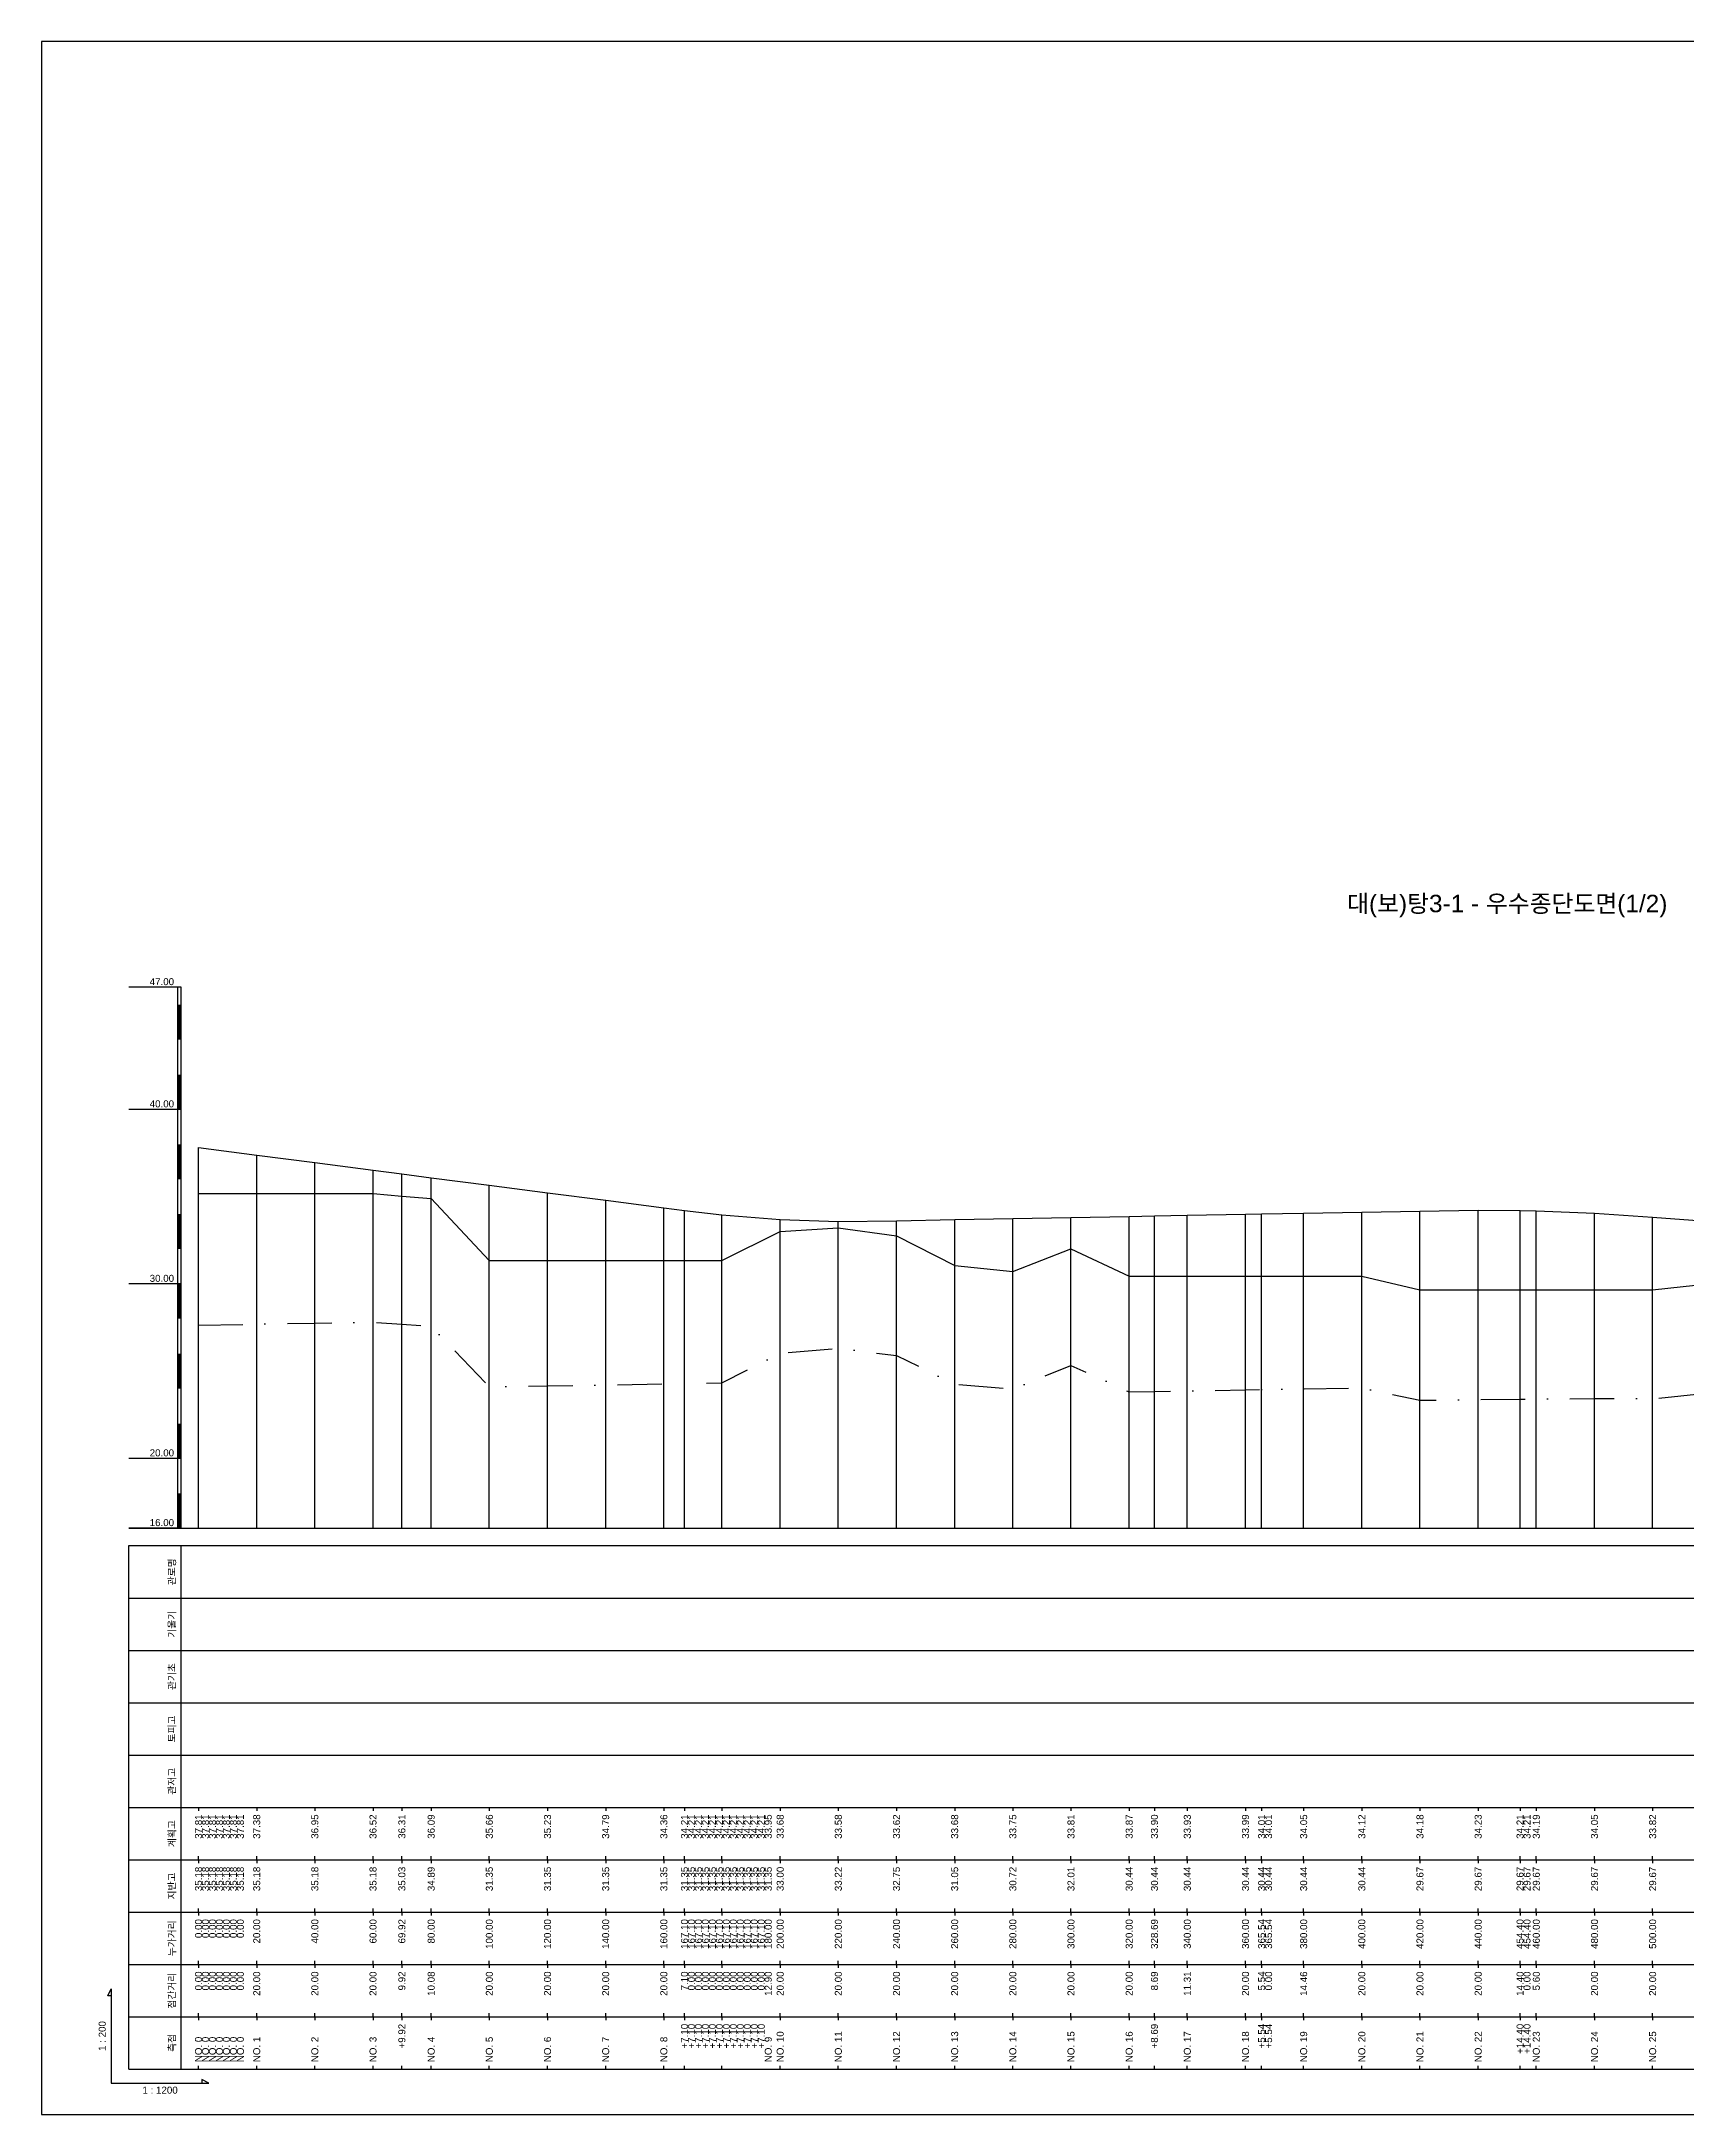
# Model space of a CAD drawing. Header units: millimetres. Extents: x -105495 to 3444, y -108190 to 2013.
# Drawn here: x 881 to 1352, y -28980 to -28386 of the extents above; entities that cross this region are included whole.
import ezdxf
from ezdxf.enums import TextEntityAlignment as Align

# ---------------------------------------------------------------- set-up
doc = ezdxf.new("R2010")
doc.units = ezdxf.units.MM
doc.linetypes.add('DASHDOT', pattern=[25.4, 12.7, -6.35, 0, -6.35])
for name, color, linetype in [('KZ_종단_계획선', 1, 'Continuous'), ('KZ_종단_노선명', 7, 'Continuous'), ('KZ_종단_도각', 7, 'Continuous'), ('KZ_종단_수직선', 7, 'Continuous'), ('KZ_종단_암선1', 56, 'DASHDOT'), ('KZ_종단_지반선', 3, 'Continuous'), ('KZ_종단_테이블문자', 7, 'Continuous'), ('KZ_종단_테이블선', 7, 'Continuous'), ('KZ_종단_폴대', 7, 'Continuous')]:
    doc.layers.add(name, color=color, linetype=linetype)
doc.styles.get("Standard").update_dxf_attribs({"font": 'arial.ttf'})

msp = doc.modelspace()

# ---------------------------------------------------------------- linework, layer by layer
at = {"layer": 'KZ_종단_계획선'}
msp.add_lwpolyline([(926, -28702.93), (926, -28702.93), (926, -28702.93), (926, -28702.93), (926, -28702.93), (926, -28702.93), (926, -28702.93), (942.67, -28705.09), (959.33, -28707.25), (976, -28709.4), (984.26, -28710.47), (992.67, -28711.56), (1009.33, -28713.72), (1026, -28715.87), (1042.67, -28718.03), (1059.33, -28720.19), (1065.25, -28720.95), (1065.25, -28720.95), (1065.25, -28720.95), (1065.25, -28720.95), (1065.25, -28720.95), (1065.25, -28720.95), (1065.25, -28720.95), (1065.25, -28720.95), (1065.25, -28720.95), (1065.25, -28720.95), (1065.25, -28720.95), (1065.25, -28720.95), (1076, -28722.24), (1092.67, -28723.58), (1109.33, -28724.09), (1126, -28723.88), (1142.67, -28723.58), (1159.33, -28723.27), (1176, -28722.96), (1192.67, -28722.65), (1199.91, -28722.52), (1209.33, -28722.35), (1226, -28722.04), (1230.61, -28721.95), (1230.62, -28721.95), (1242.67, -28721.73), (1259.33, -28721.42), (1276, -28721.12), (1292.67, -28720.87), (1304.66, -28720.96), (1304.67, -28720.96), (1309.33, -28721.06), (1326, -28721.75), (1342.67, -28722.88), (1359.33, -28724.08)], dxfattribs=at)
at = {"layer": 'KZ_종단_도각'}
msp.add_lwpolyline([(881, -28980), (1722, -28980), (1722, -28386), (881, -28386)], close=True, dxfattribs=at)
at = {"layer": 'KZ_종단_수직선'}
for p, q in [((926, -28812), (926, -28702.93)), ((926, -28812), (926, -28702.93)), ((926, -28812), (926, -28702.93)), ((926, -28812), (926, -28702.93)), ((926, -28812), (926, -28702.93)), ((926, -28812), (926, -28702.93)), ((926, -28812), (926, -28702.93)), ((926, -28812), (926, -28702.93)), ((926, -28812), (926, -28702.93)), ((926, -28812), (926, -28702.93)), ((926, -28812), (926, -28702.93)), ((926, -28812), (926, -28702.93)), ((926, -28812), (926, -28702.93)), ((942.67, -28812), (942.67, -28705.09)), ((959.33, -28812), (959.33, -28707.25)), ((976, -28812), (976, -28709.4)), ((984.27, -28812), (984.27, -28710.47)), ((992.67, -28812), (992.67, -28711.56)), ((1009.33, -28812), (1009.33, -28713.72)), ((1026, -28812), (1026, -28715.87)), ((1042.67, -28812), (1042.67, -28718.03)), ((1059.33, -28812), (1059.33, -28720.19)), ((1065.25, -28812), (1065.25, -28720.95)), ((1065.25, -28812), (1065.25, -28720.95)), ((1065.25, -28812), (1065.25, -28720.95)), ((1065.25, -28812), (1065.25, -28720.95)), ((1065.25, -28812), (1065.25, -28720.95)), ((1065.25, -28812), (1065.25, -28720.95)), ((1065.25, -28812), (1065.25, -28720.95)), ((1065.25, -28812), (1065.25, -28720.95)), ((1065.25, -28812), (1065.25, -28720.95)), ((1065.25, -28812), (1065.25, -28720.95)), ((1065.25, -28812), (1065.25, -28720.95)), ((1065.25, -28812), (1065.25, -28720.95)), ((1076, -28812), (1076, -28722.24)), ((1092.67, -28812), (1092.67, -28723.58)), ((1109.33, -28812), (1109.33, -28724.09)), ((1126, -28812), (1126, -28723.88)), ((1142.67, -28812), (1142.67, -28723.58)), ((1159.33, -28812), (1159.33, -28723.27)), ((1176, -28812), (1176, -28722.96)), ((1192.67, -28812), (1192.67, -28722.65)), ((1199.91, -28812), (1199.91, -28722.52)), ((1209.33, -28812), (1209.33, -28722.35)), ((1226, -28812), (1226, -28722.04)), ((1230.62, -28812), (1230.62, -28721.95)), ((1230.62, -28812), (1230.62, -28721.95)), ((1242.67, -28812), (1242.67, -28721.73)), ((1259.33, -28812), (1259.33, -28721.42)), ((1276, -28812), (1276, -28721.12)), ((1292.67, -28812), (1292.67, -28720.87)), ((1304.67, -28812), (1304.67, -28720.96)), ((1304.67, -28812), (1304.67, -28720.96)), ((1309.33, -28812), (1309.33, -28721.06)), ((1326, -28812), (1326, -28721.75)), ((1342.67, -28812), (1342.67, -28722.88))]:
    msp.add_line(p, q, dxfattribs=at)
at = {"layer": 'KZ_종단_암선1', "flags": 128}
msp.add_lwpolyline([(926, -28753.8), (926, -28753.8), (926, -28753.8), (926, -28753.8), (926, -28753.8), (926, -28753.8), (926, -28753.8), (942.67, -28753.52), (959.33, -28753.23), (976, -28752.95), (984.27, -28753.52), (992.67, -28754.11), (1009.33, -28771.51), (1026, -28771.23), (1042.67, -28770.94), (1059.33, -28770.66), (1065.25, -28770.56), (1065.25, -28770.56), (1065.25, -28770.56), (1065.25, -28770.56), (1065.25, -28770.56), (1065.25, -28770.56), (1065.25, -28770.56), (1065.25, -28770.56), (1065.25, -28770.56), (1065.25, -28770.56), (1065.25, -28770.56), (1065.25, -28770.56), (1076, -28770.37), (1092.67, -28761.85), (1109.33, -28760.46), (1126, -28762.53), (1142.67, -28770.72), (1159.33, -28772.11), (1176, -28765.33), (1192.67, -28772.94), (1199.91, -28772.81), (1209.33, -28772.65), (1226, -28772.36), (1230.62, -28772.28), (1230.62, -28772.28), (1242.67, -28772.08), (1259.33, -28771.86), (1276, -28775.34), (1292.67, -28775.15), (1304.67, -28775.03), (1304.67, -28775.03), (1309.33, -28774.98), (1326, -28774.81), (1342.67, -28774.9), (1359.33, -28773.12), (1376, -28777.22), (1392.67, -28777.11), (1409.33, -28777.27), (1418.88, -28777.3), (1426, -28777.33), (1442.67, -28777.61), (1459.33, -28777.75), (1476, -28777.94), (1492.67, -28778.12), (1509.33, -28778.31), (1524.72, -28778.48), (1524.72, -28778.48), (1524.72, -28778.48), (1524.72, -28778.48), (1524.72, -28778.48), (1524.72, -28778.48), (1526, -28778.49), (1542.67, -28783.33), (1559.33, -28783.52), (1576, -28783.7), (1592.67, -28783.89), (1609.33, -28784.07), (1612.23, -28784.1), (1612.23, -28784.1), (1612.23, -28784.1), (1612.23, -28784.1), (1612.23, -28784.1), (1626, -28784.96), (1642.67, -28786.2), (1659.33, -28786.38), (1676, -28786.45)], dxfattribs=at)
at = {"layer": 'KZ_종단_지반선', "flags": 128}
msp.add_lwpolyline([(926, -28716.12), (926, -28716.12), (926, -28716.12), (926, -28716.12), (926, -28716.12), (926, -28716.12), (926, -28716.12), (942.67, -28716.12), (959.33, -28716.12), (976, -28716.12), (984.27, -28716.84), (992.67, -28717.57), (1009.33, -28735.26), (1026, -28735.26), (1042.67, -28735.26), (1059.33, -28735.26), (1065.25, -28735.26), (1065.25, -28735.26), (1065.25, -28735.26), (1065.25, -28735.26), (1065.25, -28735.26), (1065.25, -28735.26), (1065.25, -28735.26), (1065.25, -28735.26), (1065.25, -28735.26), (1065.25, -28735.26), (1065.25, -28735.26), (1065.25, -28735.26), (1076, -28735.26), (1092.67, -28727.02), (1109.33, -28725.92), (1126, -28728.27), (1142.67, -28736.74), (1159.33, -28738.42), (1176, -28731.93), (1192.67, -28739.82), (1199.91, -28739.82), (1209.33, -28739.82), (1226, -28739.82), (1230.62, -28739.82), (1230.62, -28739.82), (1242.67, -28739.82), (1259.33, -28739.82), (1276, -28743.67), (1292.67, -28743.67), (1304.67, -28743.67), (1304.67, -28743.67), (1309.33, -28743.67), (1326, -28743.67), (1342.67, -28743.67), (1359.33, -28741.91)], dxfattribs=at)
at = {"layer": 'KZ_종단_테이블선'}
for p, q in [((906, -28812), (1681, -28812)), ((906, -28832), (906, -28817)), ((906, -28817), (1681, -28817)), ((921, -28832), (921, -28817)), ((906, -28847), (906, -28832)), ((906, -28832), (1681, -28832)), ((921, -28847), (921, -28832)), ((906, -28862), (906, -28847)), ((906, -28847), (1681, -28847)), ((921, -28862), (921, -28847)), ((906, -28877), (906, -28862)), ((906, -28862), (1681, -28862)), ((921, -28877), (921, -28862)), ((906, -28892), (906, -28877)), ((906, -28877), (1681, -28877)), ((921, -28892), (921, -28877)), ((906, -28907), (906, -28892)), ((906, -28892), (1681, -28892)), ((921, -28907), (921, -28892)), ((926, -28892), (926, -28893)), ((926, -28892), (926, -28893)), ((926, -28892), (926, -28893)), ((926, -28892), (926, -28893)), ((926, -28892), (926, -28893)), ((926, -28892), (926, -28893)), ((926, -28892), (926, -28893)), ((942.67, -28892), (942.67, -28893)), ((959.33, -28892), (959.33, -28893)), ((976, -28892), (976, -28893)), ((984.27, -28892), (984.27, -28893)), ((992.67, -28892), (992.67, -28893)), ((1009.33, -28892), (1009.33, -28893)), ((1026, -28892), (1026, -28893)), ((1042.67, -28892), (1042.67, -28893)), ((1059.33, -28892), (1059.33, -28893)), ((1065.25, -28892), (1065.25, -28893)), ((1065.25, -28892), (1065.25, -28893)), ((1065.25, -28892), (1065.25, -28893)), ((1065.25, -28892), (1065.25, -28893)), ((1065.25, -28892), (1065.25, -28893)), ((1065.25, -28892), (1065.25, -28893)), ((1065.25, -28892), (1065.25, -28893)), ((1065.25, -28892), (1065.25, -28893)), ((1065.25, -28892), (1065.25, -28893)), ((1065.25, -28892), (1065.25, -28893)), ((1065.25, -28892), (1065.25, -28893)), ((1065.25, -28892), (1065.25, -28893)), ((1076, -28892), (1076, -28893)), ((1092.67, -28892), (1092.67, -28893)), ((1109.33, -28892), (1109.33, -28893)), ((1126, -28892), (1126, -28893)), ((1142.67, -28892), (1142.67, -28893)), ((1159.33, -28892), (1159.33, -28893)), ((1176, -28892), (1176, -28893)), ((1192.67, -28892), (1192.67, -28893)), ((1199.91, -28892), (1199.91, -28893)), ((1209.33, -28892), (1209.33, -28893)), ((1226, -28892), (1226, -28893)), ((1230.62, -28892), (1230.62, -28893)), ((1230.62, -28892), (1230.62, -28893)), ((1242.67, -28892), (1242.67, -28893)), ((1259.33, -28892), (1259.33, -28893)), ((1276, -28892), (1276, -28893)), ((1292.67, -28892), (1292.67, -28893)), ((1304.67, -28892), (1304.67, -28893)), ((1304.67, -28892), (1304.67, -28893)), ((1309.33, -28892), (1309.33, -28893)), ((1326, -28892), (1326, -28893)), ((1342.67, -28892), (1342.67, -28893)), ((906, -28922), (906, -28907)), ((906, -28907), (1681, -28907)), ((921, -28922), (921, -28907)), ((926, -28907), (926, -28906)), ((926, -28907), (926, -28906)), ((926, -28907), (926, -28906)), ((926, -28907), (926, -28906)), ((926, -28907), (926, -28906)), ((926, -28907), (926, -28906)), ((926, -28907), (926, -28906)), ((926, -28907), (926, -28908)), ((926, -28907), (926, -28908)), ((926, -28907), (926, -28908)), ((926, -28907), (926, -28908)), ((926, -28907), (926, -28908)), ((926, -28907), (926, -28908)), ((926, -28907), (926, -28908)), ((942.67, -28907), (942.67, -28906)), ((942.67, -28907), (942.67, -28908)), ((959.33, -28907), (959.33, -28906)), ((959.33, -28907), (959.33, -28908)), ((976, -28907), (976, -28906)), ((976, -28907), (976, -28908)), ((984.27, -28907), (984.27, -28906)), ((984.27, -28907), (984.27, -28908)), ((992.67, -28907), (992.67, -28906)), ((992.67, -28907), (992.67, -28908)), ((1009.33, -28907), (1009.33, -28906)), ((1009.33, -28907), (1009.33, -28908)), ((1026, -28907), (1026, -28906)), ((1026, -28907), (1026, -28908)), ((1042.67, -28907), (1042.67, -28906)), ((1042.67, -28907), (1042.67, -28908)), ((1059.33, -28907), (1059.33, -28906)), ((1059.33, -28907), (1059.33, -28908)), ((1065.25, -28907), (1065.25, -28906)), ((1065.25, -28907), (1065.25, -28906)), ((1065.25, -28907), (1065.25, -28906)), ((1065.25, -28907), (1065.25, -28906)), ((1065.25, -28907), (1065.25, -28906)), ((1065.25, -28907), (1065.25, -28906)), ((1065.25, -28907), (1065.25, -28906)), ((1065.25, -28907), (1065.25, -28906)), ((1065.25, -28907), (1065.25, -28906)), ((1065.25, -28907), (1065.25, -28906)), ((1065.25, -28907), (1065.25, -28906)), ((1065.25, -28907), (1065.25, -28906)), ((1065.25, -28907), (1065.25, -28908)), ((1065.25, -28907), (1065.25, -28908)), ((1065.25, -28907), (1065.25, -28908)), ((1065.25, -28907), (1065.25, -28908)), ((1065.25, -28907), (1065.25, -28908)), ((1065.25, -28907), (1065.25, -28908)), ((1065.25, -28907), (1065.25, -28908)), ((1065.25, -28907), (1065.25, -28908)), ((1065.25, -28907), (1065.25, -28908)), ((1065.25, -28907), (1065.25, -28908)), ((1065.25, -28907), (1065.25, -28908)), ((1065.25, -28907), (1065.25, -28908)), ((1076, -28907), (1076, -28906)), ((1076, -28907), (1076, -28908)), ((1092.67, -28907), (1092.67, -28906)), ((1092.67, -28907), (1092.67, -28908)), ((1109.33, -28907), (1109.33, -28906)), ((1109.33, -28907), (1109.33, -28908)), ((1126, -28907), (1126, -28906)), ((1126, -28907), (1126, -28908)), ((1142.67, -28907), (1142.67, -28906)), ((1142.67, -28907), (1142.67, -28908)), ((1159.33, -28907), (1159.33, -28906)), ((1159.33, -28907), (1159.33, -28908)), ((1176, -28907), (1176, -28906)), ((1176, -28907), (1176, -28908)), ((1192.67, -28907), (1192.67, -28906)), ((1192.67, -28907), (1192.67, -28908)), ((1199.91, -28907), (1199.91, -28906)), ((1199.91, -28907), (1199.91, -28908)), ((1209.33, -28907), (1209.33, -28906)), ((1209.33, -28907), (1209.33, -28908)), ((1226, -28907), (1226, -28906)), ((1226, -28907), (1226, -28908)), ((1230.62, -28907), (1230.62, -28906)), ((1230.62, -28907), (1230.62, -28906)), ((1230.62, -28907), (1230.62, -28908)), ((1230.62, -28907), (1230.62, -28908)), ((1242.67, -28907), (1242.67, -28906)), ((1242.67, -28907), (1242.67, -28908)), ((1259.33, -28907), (1259.33, -28906)), ((1259.33, -28907), (1259.33, -28908)), ((1276, -28907), (1276, -28906)), ((1276, -28907), (1276, -28908)), ((1292.67, -28907), (1292.67, -28906)), ((1292.67, -28907), (1292.67, -28908)), ((1304.67, -28907), (1304.67, -28906)), ((1304.67, -28907), (1304.67, -28906)), ((1304.67, -28907), (1304.67, -28908)), ((1304.67, -28907), (1304.67, -28908)), ((1309.33, -28907), (1309.33, -28906)), ((1309.33, -28907), (1309.33, -28908)), ((1326, -28907), (1326, -28906)), ((1326, -28907), (1326, -28908)), ((1342.67, -28907), (1342.67, -28906)), ((1342.67, -28907), (1342.67, -28908)), ((926, -28922), (926, -28921)), ((926, -28922), (926, -28921)), ((926, -28922), (926, -28921)), ((926, -28922), (926, -28921)), ((926, -28922), (926, -28921)), ((926, -28922), (926, -28921)), ((926, -28922), (926, -28921)), ((942.67, -28922), (942.67, -28921)), ((959.33, -28922), (959.33, -28921)), ((976, -28922), (976, -28921)), ((984.27, -28922), (984.27, -28921)), ((992.67, -28922), (992.67, -28921)), ((1009.33, -28922), (1009.33, -28921)), ((1026, -28922), (1026, -28921)), ((1042.67, -28922), (1042.67, -28921)), ((1059.33, -28922), (1059.33, -28921)), ((1065.25, -28922), (1065.25, -28921)), ((1065.25, -28922), (1065.25, -28921)), ((1065.25, -28922), (1065.25, -28921)), ((1065.25, -28922), (1065.25, -28921)), ((1065.25, -28922), (1065.25, -28921)), ((1065.25, -28922), (1065.25, -28921)), ((1065.25, -28922), (1065.25, -28921)), ((1065.25, -28922), (1065.25, -28921)), ((1065.25, -28922), (1065.25, -28921)), ((1065.25, -28922), (1065.25, -28921)), ((1065.25, -28922), (1065.25, -28921)), ((1065.25, -28922), (1065.25, -28921)), ((1076, -28922), (1076, -28921)), ((1092.67, -28922), (1092.67, -28921)), ((1109.33, -28922), (1109.33, -28921)), ((1126, -28922), (1126, -28921)), ((1142.67, -28922), (1142.67, -28921)), ((1159.33, -28922), (1159.33, -28921)), ((1176, -28922), (1176, -28921)), ((1192.67, -28922), (1192.67, -28921)), ((1199.91, -28922), (1199.91, -28921)), ((1209.33, -28922), (1209.33, -28921)), ((1226, -28922), (1226, -28921)), ((1230.62, -28922), (1230.62, -28921)), ((1230.62, -28922), (1230.62, -28921)), ((1242.67, -28922), (1242.67, -28921)), ((1259.33, -28922), (1259.33, -28921)), ((1276, -28922), (1276, -28921)), ((1292.67, -28922), (1292.67, -28921)), ((1304.67, -28922), (1304.67, -28921)), ((1304.67, -28922), (1304.67, -28921)), ((1309.33, -28922), (1309.33, -28921)), ((1326, -28922), (1326, -28921)), ((1342.67, -28922), (1342.67, -28921)), ((906, -28937), (906, -28922)), ((906, -28922), (1681, -28922)), ((921, -28937), (921, -28922)), ((926, -28922), (926, -28923)), ((926, -28922), (926, -28923)), ((926, -28922), (926, -28923)), ((926, -28922), (926, -28923)), ((926, -28922), (926, -28923)), ((926, -28922), (926, -28923)), ((926, -28922), (926, -28923)), ((942.67, -28922), (942.67, -28923)), ((959.33, -28922), (959.33, -28923)), ((976, -28922), (976, -28923)), ((984.27, -28922), (984.27, -28923)), ((992.67, -28922), (992.67, -28923)), ((1009.33, -28922), (1009.33, -28923)), ((1026, -28922), (1026, -28923)), ((1042.67, -28922), (1042.67, -28923)), ((1059.33, -28922), (1059.33, -28923)), ((1065.25, -28922), (1065.25, -28923)), ((1065.25, -28922), (1065.25, -28923)), ((1065.25, -28922), (1065.25, -28923)), ((1065.25, -28922), (1065.25, -28923)), ((1065.25, -28922), (1065.25, -28923)), ((1065.25, -28922), (1065.25, -28923)), ((1065.25, -28922), (1065.25, -28923)), ((1065.25, -28922), (1065.25, -28923)), ((1065.25, -28922), (1065.25, -28923)), ((1065.25, -28922), (1065.25, -28923)), ((1065.25, -28922), (1065.25, -28923)), ((1065.25, -28922), (1065.25, -28923)), ((1076, -28922), (1076, -28923)), ((1092.67, -28922), (1092.67, -28923)), ((1109.33, -28922), (1109.33, -28923)), ((1126, -28922), (1126, -28923)), ((1142.67, -28922), (1142.67, -28923)), ((1159.33, -28922), (1159.33, -28923)), ((1176, -28922), (1176, -28923)), ((1192.67, -28922), (1192.67, -28923)), ((1199.91, -28922), (1199.91, -28923)), ((1209.33, -28922), (1209.33, -28923)), ((1226, -28922), (1226, -28923)), ((1230.62, -28922), (1230.62, -28923)), ((1230.62, -28922), (1230.62, -28923)), ((1242.67, -28922), (1242.67, -28923)), ((1259.33, -28922), (1259.33, -28923)), ((1276, -28922), (1276, -28923)), ((1292.67, -28922), (1292.67, -28923)), ((1304.67, -28922), (1304.67, -28923)), ((1304.67, -28922), (1304.67, -28923)), ((1309.33, -28922), (1309.33, -28923)), ((1326, -28922), (1326, -28923)), ((1342.67, -28922), (1342.67, -28923)), ((906, -28952), (906, -28937)), ((906, -28937), (1681, -28937)), ((921, -28952), (921, -28937)), ((926, -28937), (926, -28936)), ((926, -28937), (926, -28936)), ((926, -28937), (926, -28936)), ((926, -28937), (926, -28936)), ((926, -28937), (926, -28936)), ((926, -28937), (926, -28936)), ((926, -28937), (926, -28936)), ((926, -28937), (926, -28938)), ((926, -28937), (926, -28938)), ((926, -28937), (926, -28938)), ((926, -28937), (926, -28938)), ((926, -28937), (926, -28938)), ((926, -28937), (926, -28938)), ((926, -28937), (926, -28938)), ((942.67, -28937), (942.67, -28936)), ((942.67, -28937), (942.67, -28938)), ((959.33, -28937), (959.33, -28936)), ((959.33, -28937), (959.33, -28938)), ((976, -28937), (976, -28936)), ((976, -28937), (976, -28938)), ((984.27, -28937), (984.27, -28936)), ((984.27, -28937), (984.27, -28938)), ((992.67, -28937), (992.67, -28936)), ((992.67, -28937), (992.67, -28938)), ((1009.33, -28937), (1009.33, -28936)), ((1009.33, -28937), (1009.33, -28938)), ((1026, -28937), (1026, -28936)), ((1026, -28937), (1026, -28938)), ((1042.67, -28937), (1042.67, -28936)), ((1042.67, -28937), (1042.67, -28938)), ((1059.33, -28937), (1059.33, -28936)), ((1059.33, -28937), (1059.33, -28938)), ((1065.25, -28937), (1065.25, -28936)), ((1065.25, -28937), (1065.25, -28936)), ((1065.25, -28937), (1065.25, -28936)), ((1065.25, -28937), (1065.25, -28936)), ((1065.25, -28937), (1065.25, -28936)), ((1065.25, -28937), (1065.25, -28936)), ((1065.25, -28937), (1065.25, -28936)), ((1065.25, -28937), (1065.25, -28936)), ((1065.25, -28937), (1065.25, -28936)), ((1065.25, -28937), (1065.25, -28936)), ((1065.25, -28937), (1065.25, -28936)), ((1065.25, -28937), (1065.25, -28936)), ((1065.25, -28937), (1065.25, -28938)), ((1065.25, -28937), (1065.25, -28938)), ((1065.25, -28937), (1065.25, -28938)), ((1065.25, -28937), (1065.25, -28938)), ((1065.25, -28937), (1065.25, -28938)), ((1065.25, -28937), (1065.25, -28938)), ((1065.25, -28937), (1065.25, -28938)), ((1065.25, -28937), (1065.25, -28938)), ((1065.25, -28937), (1065.25, -28938)), ((1065.25, -28937), (1065.25, -28938)), ((1065.25, -28937), (1065.25, -28938)), ((1065.25, -28937), (1065.25, -28938)), ((1076, -28937), (1076, -28936)), ((1076, -28937), (1076, -28938)), ((1092.67, -28937), (1092.67, -28936)), ((1092.67, -28937), (1092.67, -28938)), ((1109.33, -28937), (1109.33, -28936)), ((1109.33, -28937), (1109.33, -28938)), ((1126, -28937), (1126, -28936)), ((1126, -28937), (1126, -28938)), ((1142.67, -28937), (1142.67, -28936)), ((1142.67, -28937), (1142.67, -28938)), ((1159.33, -28937), (1159.33, -28936)), ((1159.33, -28937), (1159.33, -28938)), ((1176, -28937), (1176, -28936)), ((1176, -28937), (1176, -28938)), ((1192.67, -28937), (1192.67, -28936)), ((1192.67, -28937), (1192.67, -28938)), ((1199.91, -28937), (1199.91, -28936)), ((1199.91, -28937), (1199.91, -28938)), ((1209.33, -28937), (1209.33, -28936)), ((1209.33, -28937), (1209.33, -28938)), ((1226, -28937), (1226, -28936)), ((1226, -28937), (1226, -28938)), ((1230.62, -28937), (1230.62, -28936)), ((1230.62, -28937), (1230.62, -28936)), ((1230.62, -28937), (1230.62, -28938)), ((1230.62, -28937), (1230.62, -28938)), ((1242.67, -28937), (1242.67, -28936)), ((1242.67, -28937), (1242.67, -28938)), ((1259.33, -28937), (1259.33, -28936)), ((1259.33, -28937), (1259.33, -28938)), ((1276, -28937), (1276, -28936)), ((1276, -28937), (1276, -28938)), ((1292.67, -28937), (1292.67, -28936)), ((1292.67, -28937), (1292.67, -28938)), ((1304.67, -28937), (1304.67, -28936)), ((1304.67, -28937), (1304.67, -28936)), ((1304.67, -28937), (1304.67, -28938)), ((1304.67, -28937), (1304.67, -28938)), ((1309.33, -28937), (1309.33, -28936)), ((1309.33, -28937), (1309.33, -28938)), ((1326, -28937), (1326, -28936)), ((1326, -28937), (1326, -28938)), ((1342.67, -28937), (1342.67, -28936)), ((1342.67, -28937), (1342.67, -28938)), ((926, -28952), (926, -28951)), ((926, -28952), (926, -28951)), ((926, -28952), (926, -28951)), ((926, -28952), (926, -28951)), ((926, -28952), (926, -28951)), ((926, -28952), (926, -28951)), ((926, -28952), (926, -28951)), ((942.67, -28952), (942.67, -28951)), ((959.33, -28952), (959.33, -28951)), ((976, -28952), (976, -28951)), ((984.27, -28952), (984.27, -28951)), ((992.67, -28952), (992.67, -28951)), ((1009.33, -28952), (1009.33, -28951)), ((1026, -28952), (1026, -28951)), ((1042.67, -28952), (1042.67, -28951)), ((1059.33, -28952), (1059.33, -28951)), ((1065.25, -28952), (1065.25, -28951)), ((1065.25, -28952), (1065.25, -28951)), ((1065.25, -28952), (1065.25, -28951)), ((1065.25, -28952), (1065.25, -28951)), ((1065.25, -28952), (1065.25, -28951)), ((1065.25, -28952), (1065.25, -28951)), ((1065.25, -28952), (1065.25, -28951)), ((1065.25, -28952), (1065.25, -28951)), ((1065.25, -28952), (1065.25, -28951)), ((1065.25, -28952), (1065.25, -28951)), ((1065.25, -28952), (1065.25, -28951)), ((1065.25, -28952), (1065.25, -28951)), ((1076, -28952), (1076, -28951)), ((1092.67, -28952), (1092.67, -28951)), ((1109.33, -28952), (1109.33, -28951)), ((1126, -28952), (1126, -28951)), ((1142.67, -28952), (1142.67, -28951)), ((1159.33, -28952), (1159.33, -28951)), ((1176, -28952), (1176, -28951)), ((1192.67, -28952), (1192.67, -28951)), ((1199.91, -28952), (1199.91, -28951)), ((1209.33, -28952), (1209.33, -28951)), ((1226, -28952), (1226, -28951)), ((1230.62, -28952), (1230.62, -28951)), ((1230.62, -28952), (1230.62, -28951)), ((1242.67, -28952), (1242.67, -28951)), ((1259.33, -28952), (1259.33, -28951)), ((1276, -28952), (1276, -28951)), ((1292.67, -28952), (1292.67, -28951)), ((1304.67, -28952), (1304.67, -28951)), ((1304.67, -28952), (1304.67, -28951)), ((1309.33, -28952), (1309.33, -28951)), ((1326, -28952), (1326, -28951)), ((1342.67, -28952), (1342.67, -28951)), ((906, -28967), (906, -28952)), ((906, -28952), (1681, -28952)), ((921, -28967), (921, -28952)), ((926, -28952), (926, -28953)), ((926, -28952), (926, -28953)), ((926, -28952), (926, -28953)), ((926, -28952), (926, -28953)), ((926, -28952), (926, -28953)), ((926, -28952), (926, -28953)), ((926, -28952), (926, -28953)), ((942.67, -28952), (942.67, -28953)), ((959.33, -28952), (959.33, -28953)), ((976, -28952), (976, -28953)), ((984.27, -28952), (984.27, -28953)), ((992.67, -28952), (992.67, -28953)), ((1009.33, -28952), (1009.33, -28953)), ((1026, -28952), (1026, -28953)), ((1042.67, -28952), (1042.67, -28953)), ((1059.33, -28952), (1059.33, -28953)), ((1065.25, -28952), (1065.25, -28953)), ((1065.25, -28952), (1065.25, -28953)), ((1065.25, -28952), (1065.25, -28953)), ((1065.25, -28952), (1065.25, -28953)), ((1065.25, -28952), (1065.25, -28953)), ((1065.25, -28952), (1065.25, -28953)), ((1065.25, -28952), (1065.25, -28953)), ((1065.25, -28952), (1065.25, -28953)), ((1065.25, -28952), (1065.25, -28953)), ((1065.25, -28952), (1065.25, -28953)), ((1065.25, -28952), (1065.25, -28953)), ((1065.25, -28952), (1065.25, -28953)), ((1076, -28952), (1076, -28953)), ((1092.67, -28952), (1092.67, -28953)), ((1109.33, -28952), (1109.33, -28953)), ((1126, -28952), (1126, -28953)), ((1142.67, -28952), (1142.67, -28953)), ((1159.33, -28952), (1159.33, -28953)), ((1176, -28952), (1176, -28953)), ((1192.67, -28952), (1192.67, -28953)), ((1199.91, -28952), (1199.91, -28953)), ((1209.33, -28952), (1209.33, -28953)), ((1226, -28952), (1226, -28953)), ((1230.62, -28952), (1230.62, -28953)), ((1230.62, -28952), (1230.62, -28953)), ((1242.67, -28952), (1242.67, -28953)), ((1259.33, -28952), (1259.33, -28953)), ((1276, -28952), (1276, -28953)), ((1292.67, -28952), (1292.67, -28953)), ((1304.67, -28952), (1304.67, -28953)), ((1304.67, -28952), (1304.67, -28953)), ((1309.33, -28952), (1309.33, -28953)), ((1326, -28952), (1326, -28953)), ((1342.67, -28952), (1342.67, -28953)), ((906, -28967), (1681, -28967)), ((926, -28967), (926, -28966)), ((926, -28967), (926, -28966)), ((926, -28967), (926, -28966)), ((926, -28967), (926, -28966)), ((926, -28967), (926, -28966)), ((926, -28967), (926, -28966)), ((926, -28967), (926, -28966)), ((942.67, -28967), (942.67, -28966)), ((959.33, -28967), (959.33, -28966)), ((976, -28967), (976, -28966)), ((984.27, -28967), (984.27, -28966)), ((992.67, -28967), (992.67, -28966)), ((1009.33, -28967), (1009.33, -28966)), ((1026, -28967), (1026, -28966)), ((1042.67, -28967), (1042.67, -28966)), ((1059.33, -28967), (1059.33, -28966)), ((1065.25, -28967), (1065.25, -28966)), ((1065.25, -28967), (1065.25, -28966)), ((1065.25, -28967), (1065.25, -28966)), ((1065.25, -28967), (1065.25, -28966)), ((1065.25, -28967), (1065.25, -28966)), ((1065.25, -28967), (1065.25, -28966)), ((1065.25, -28967), (1065.25, -28966)), ((1065.25, -28967), (1065.25, -28966)), ((1065.25, -28967), (1065.25, -28966)), ((1065.25, -28967), (1065.25, -28966)), ((1065.25, -28967), (1065.25, -28966)), ((1065.25, -28967), (1065.25, -28966)), ((1076, -28967), (1076, -28966)), ((1092.67, -28967), (1092.67, -28966)), ((1109.33, -28967), (1109.33, -28966)), ((1126, -28967), (1126, -28966)), ((1142.67, -28967), (1142.67, -28966)), ((1159.33, -28967), (1159.33, -28966)), ((1176, -28967), (1176, -28966)), ((1192.67, -28967), (1192.67, -28966)), ((1199.91, -28967), (1199.91, -28966)), ((1209.33, -28967), (1209.33, -28966)), ((1226, -28967), (1226, -28966)), ((1230.62, -28967), (1230.62, -28966)), ((1230.62, -28967), (1230.62, -28966)), ((1242.67, -28967), (1242.67, -28966)), ((1259.33, -28967), (1259.33, -28966)), ((1276, -28967), (1276, -28966)), ((1292.67, -28967), (1292.67, -28966)), ((1304.67, -28967), (1304.67, -28966)), ((1304.67, -28967), (1304.67, -28966)), ((1309.33, -28967), (1309.33, -28966)), ((1326, -28967), (1326, -28966)), ((1342.67, -28967), (1342.67, -28966))]:
    msp.add_line(p, q, dxfattribs=at)
msp.add_lwpolyline([(901, -28946), (900, -28946), (901, -28944), (901, -28971), (929, -28971), (927, -28970), (927, -28971)], dxfattribs=at)
at = {"layer": 'KZ_종단_폴대'}
for p, q in [((921, -28657), (906, -28657)), ((921, -28692), (906, -28692)), ((921, -28742), (906, -28742)), ((921, -28792), (906, -28792)), ((921, -28812), (906, -28812))]:
    msp.add_line(p, q, dxfattribs=at)
msp.add_lwpolyline([(921, -28812), (921, -28657), (920, -28657), (920, -28812), (921, -28812)], dxfattribs=at)
at = {"layer": 'KZ_종단_폴대', "const_width": 1}
for points in [[(920.5, -28672), (920.5, -28662)], [(920.5, -28692), (920.5, -28682)], [(920.5, -28712), (920.5, -28702)], [(920.5, -28732), (920.5, -28722)], [(920.5, -28752), (920.5, -28742)], [(920.5, -28772), (920.5, -28762)], [(920.5, -28792), (920.5, -28782)], [(920.5, -28812), (920.5, -28802)]]:
    msp.add_lwpolyline(points, dxfattribs=at)

# ---------------------------------------------------------------- texts
at = {"layer": 'KZ_종단_노선명'}
msp.add_text('대(보)탕3-1 - 우수종단도면(1/2)', height=5, dxfattribs=at).set_placement((1301, -28637), align=Align.BOTTOM_CENTER)
at = {"layer": 'KZ_종단_테이블문자'}
for s, p in [('37.81', (926, -28894)), ('37.81', (928, -28894)), ('37.81', (930, -28894)), ('37.81', (932, -28894)), ('37.81', (934, -28894)), ('37.81', (936, -28894)), ('37.81', (938, -28894)), ('37.38', (942.67, -28894)), ('36.95', (959.33, -28894)), ('36.52', (976, -28894)), ('36.31', (984.27, -28894)), ('36.09', (992.67, -28894)), ('35.66', (1009.33, -28894)), ('35.23', (1026, -28894)), ('34.79', (1042.67, -28894)), ('34.36', (1059.33, -28894)), ('34.21', (1065.25, -28894)), ('34.21', (1067.25, -28894)), ('34.21', (1069.25, -28894)), ('34.21', (1071.25, -28894)), ('34.21', (1073.25, -28894)), ('34.21', (1075.25, -28894)), ('34.21', (1077.25, -28894)), ('34.21', (1079.25, -28894)), ('34.21', (1081.25, -28894)), ('34.21', (1083.25, -28894)), ('34.21', (1085.25, -28894)), ('34.21', (1087.25, -28894)), ('33.95', (1089.25, -28894)), ('33.68', (1092.67, -28894)), ('33.58', (1109.33, -28894)), ('33.62', (1126, -28894)), ('33.68', (1142.67, -28894)), ('33.75', (1159.33, -28894)), ('33.81', (1176, -28894)), ('33.87', (1192.67, -28894)), ('33.90', (1199.91, -28894)), ('33.93', (1209.33, -28894)), ('33.99', (1226, -28894)), ('34.01', (1230.62, -28894)), ('34.01', (1232.62, -28894)), ('34.05', (1242.67, -28894)), ('34.12', (1259.33, -28894)), ('34.18', (1276, -28894)), ('34.23', (1292.67, -28894)), ('34.21', (1304.67, -28894)), ('34.21', (1306.67, -28894)), ('34.19', (1309.33, -28894)), ('34.05', (1326, -28894)), ('33.82', (1342.67, -28894)), ('35.18', (926, -28909)), ('35.18', (928, -28909)), ('35.18', (930, -28909)), ('35.18', (932, -28909)), ('35.18', (934, -28909)), ('35.18', (936, -28909)), ('35.18', (938, -28909)), ('35.18', (942.67, -28909)), ('35.18', (959.33, -28909)), ('35.18', (976, -28909)), ('35.03', (984.27, -28909)), ('34.89', (992.67, -28909)), ('31.35', (1009.33, -28909)), ('31.35', (1026, -28909)), ('31.35', (1042.67, -28909)), ('31.35', (1059.33, -28909)), ('31.35', (1065.25, -28909)), ('31.35', (1067.25, -28909)), ('31.35', (1069.25, -28909)), ('31.35', (1071.25, -28909)), ('31.35', (1073.25, -28909)), ('31.35', (1075.25, -28909)), ('31.35', (1077.25, -28909)), ('31.35', (1079.25, -28909)), ('31.35', (1081.25, -28909)), ('31.35', (1083.25, -28909)), ('31.35', (1085.25, -28909)), ('31.35', (1087.25, -28909)), ('31.35', (1089.25, -28909)), ('33.00', (1092.67, -28909)), ('33.22', (1109.33, -28909)), ('32.75', (1126, -28909)), ('31.05', (1142.67, -28909)), ('30.72', (1159.33, -28909)), ('32.01', (1176, -28909)), ('30.44', (1192.67, -28909)), ('30.44', (1199.91, -28909)), ('30.44', (1209.33, -28909)), ('30.44', (1226, -28909)), ('30.44', (1230.62, -28909)), ('30.44', (1232.62, -28909)), ('30.44', (1242.67, -28909)), ('30.44', (1259.33, -28909)), ('29.67', (1276, -28909)), ('29.67', (1292.67, -28909)), ('29.67', (1304.67, -28909)), ('29.67', (1306.67, -28909)), ('29.67', (1309.33, -28909)), ('29.67', (1326, -28909)), ('29.67', (1342.67, -28909)), ('0.00', (926, -28924)), ('0.00', (928, -28924)), ('0.00', (930, -28924)), ('0.00', (932, -28924)), ('0.00', (934, -28924)), ('0.00', (936, -28924)), ('0.00', (938, -28924)), ('20.00', (942.67, -28924)), ('40.00', (959.33, -28924)), ('60.00', (976, -28924)), ('69.92', (984.27, -28924)), ('80.00', (992.67, -28924)), ('100.00', (1009.33, -28924)), ('120.00', (1026, -28924)), ('140.00', (1042.67, -28924)), ('160.00', (1059.33, -28924)), ('167.10', (1065.25, -28924)), ('167.10', (1067.25, -28924)), ('167.10', (1069.25, -28924)), ('167.10', (1071.25, -28924)), ('167.10', (1073.25, -28924)), ('167.10', (1075.25, -28924)), ('167.10', (1077.25, -28924)), ('167.10', (1079.25, -28924)), ('167.10', (1081.25, -28924)), ('167.10', (1083.25, -28924)), ('167.10', (1085.25, -28924)), ('167.10', (1087.25, -28924)), ('180.00', (1089.25, -28924)), ('200.00', (1092.67, -28924)), ('220.00', (1109.33, -28924)), ('240.00', (1126, -28924)), ('260.00', (1142.67, -28924)), ('280.00', (1159.33, -28924)), ('300.00', (1176, -28924)), ('320.00', (1192.67, -28924)), ('328.69', (1199.91, -28924)), ('340.00', (1209.33, -28924)), ('360.00', (1226, -28924)), ('365.54', (1230.62, -28924)), ('365.54', (1232.62, -28924)), ('380.00', (1242.67, -28924)), ('400.00', (1259.33, -28924)), ('420.00', (1276, -28924)), ('440.00', (1292.67, -28924)), ('454.40', (1304.67, -28924)), ('454.40', (1306.67, -28924)), ('460.00', (1309.33, -28924)), ('480.00', (1326, -28924)), ('500.00', (1342.67, -28924)), ('0.00', (926, -28939)), ('0.00', (928, -28939)), ('0.00', (930, -28939)), ('0.00', (932, -28939)), ('0.00', (934, -28939)), ('0.00', (936, -28939)), ('0.00', (938, -28939)), ('20.00', (942.67, -28939)), ('20.00', (959.33, -28939)), ('20.00', (976, -28939)), ('9.92', (984.27, -28939)), ('10.08', (992.67, -28939)), ('20.00', (1009.33, -28939)), ('20.00', (1026, -28939)), ('20.00', (1042.67, -28939)), ('20.00', (1059.33, -28939)), ('7.10', (1065.25, -28939)), ('0.00', (1067.25, -28939)), ('0.00', (1069.25, -28939)), ('0.00', (1071.25, -28939)), ('0.00', (1073.25, -28939)), ('0.00', (1075.25, -28939)), ('0.00', (1077.25, -28939)), ('0.00', (1079.25, -28939)), ('0.00', (1081.25, -28939)), ('0.00', (1083.25, -28939)), ('0.00', (1085.25, -28939)), ('0.00', (1087.25, -28939)), ('12.90', (1089.25, -28939)), ('20.00', (1092.67, -28939)), ('20.00', (1109.33, -28939)), ('20.00', (1126, -28939)), ('20.00', (1142.67, -28939)), ('20.00', (1159.33, -28939)), ('20.00', (1176, -28939)), ('20.00', (1192.67, -28939)), ('8.69', (1199.91, -28939)), ('11.31', (1209.33, -28939)), ('20.00', (1226, -28939)), ('5.54', (1230.62, -28939)), ('0.00', (1232.62, -28939)), ('14.46', (1242.67, -28939)), ('20.00', (1259.33, -28939)), ('20.00', (1276, -28939)), ('20.00', (1292.67, -28939)), ('14.40', (1304.67, -28939)), ('0.00', (1306.67, -28939)), ('5.60', (1309.33, -28939)), ('20.00', (1326, -28939)), ('20.00', (1342.67, -28939)), ('+9.92', (984.27, -28954)), ('+7.10', (1065.25, -28954)), ('+7.10', (1067.25, -28954)), ('+7.10', (1069.25, -28954)), ('+7.10', (1071.25, -28954)), ('+7.10', (1073.25, -28954)), ('+7.10', (1075.25, -28954)), ('+7.10', (1077.25, -28954)), ('+7.10', (1079.25, -28954)), ('+7.10', (1081.25, -28954)), ('+7.10', (1083.25, -28954)), ('+7.10', (1085.25, -28954)), ('+7.10', (1087.25, -28954)), ('+8.69', (1199.91, -28954)), ('+5.54', (1230.62, -28954)), ('+5.54', (1232.62, -28954)), ('+14.40', (1304.67, -28954)), ('+14.40', (1306.67, -28954))]:
    msp.add_text(s, height=2, rotation=90, dxfattribs=at).set_placement(p, align=Align.MIDDLE_RIGHT)
for s, p in [('NO. 10', (1092.67, -28965)), ('NO. 11', (1109.33, -28965)), ('NO. 12', (1126, -28965)), ('NO. 13', (1142.67, -28965)), ('NO. 14', (1159.33, -28965)), ('NO. 15', (1176, -28965)), ('NO. 16', (1192.67, -28965)), ('NO. 17', (1209.33, -28965)), ('NO. 18', (1226, -28965)), ('NO. 19', (1242.67, -28965)), ('NO. 20', (1259.33, -28965)), ('NO. 21', (1276, -28965)), ('NO. 22', (1292.67, -28965)), ('NO. 23', (1309.33, -28965)), ('NO. 24', (1326, -28965)), ('NO. 25', (1342.67, -28965)), ('NO. 0', (926, -28965)), ('NO. 0', (928, -28965)), ('NO. 0', (930, -28965)), ('NO. 0', (932, -28965)), ('NO. 0', (934, -28965)), ('NO. 0', (936, -28965)), ('NO. 0', (938, -28965)), ('NO. 1', (942.67, -28965)), ('NO. 2', (959.33, -28965)), ('NO. 3', (976, -28965)), ('NO. 4', (992.67, -28965)), ('NO. 5', (1009.33, -28965)), ('NO. 6', (1026, -28965)), ('NO. 7', (1042.67, -28965)), ('NO. 8', (1059.33, -28965)), ('NO. 9', (1089.25, -28965))]:
    msp.add_text(s, height=2, rotation=90, dxfattribs=at).set_placement(p, align=Align.MIDDLE_LEFT)
at = {"layer": 'KZ_종단_테이블선'}
for s, p in [('관로명', (920, -28824.5)), ('기울기', (920, -28839.5)), ('관기초', (920, -28854.5)), ('토피고', (920, -28869.5)), ('관저고', (920, -28884.5)), ('계획고', (920, -28899.5)), ('지반고', (920, -28914.5)), ('누가거리', (920, -28929.5)), ('점간거리', (920, -28944.5)), ('1 : 200', (900, -28957.5)), ('측점', (920, -28959.5))]:
    msp.add_text(s, height=2, rotation=90, dxfattribs=at).set_placement(p, align=Align.BOTTOM_CENTER)
msp.add_text('1 : 1200', height=2, dxfattribs=at).set_placement((915, -28972), align=Align.TOP_CENTER)
at = {"layer": 'KZ_종단_폴대'}
for s, p in [('47.00', (919, -28657)), ('40.00', (919, -28692)), ('30.00', (919, -28742)), ('20.00', (919, -28792)), ('16.00', (919, -28812))]:
    msp.add_text(s, height=2, dxfattribs=at).set_placement(p, align=Align.BOTTOM_RIGHT)

doc.saveas('drawing.dxf')
